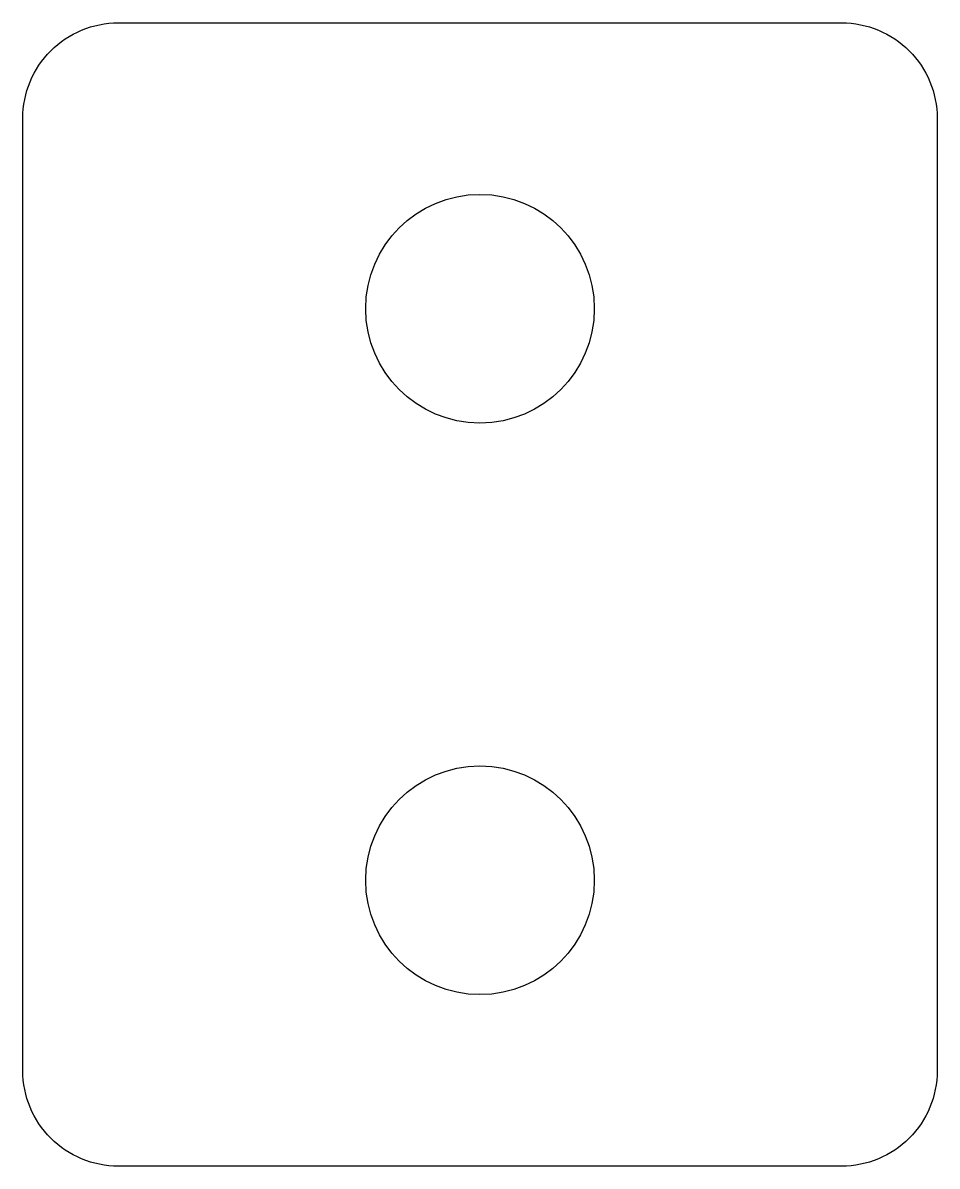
# Model space of a CAD drawing. Header units: millimetres. Extents: x -115.2 to -91.2, y 45 to 75.
import ezdxf

# ---------------------------------------------------------------- set-up
doc = ezdxf.new("R2010")
doc.units = ezdxf.units.MM
doc.layers.get('0').update_dxf_attribs({"linetype": 'CONTINUOUS'})

msp = doc.modelspace()

# ---------------------------------------------------------------- linework, layer by layer
msp.add_lwpolyline([(-112.7, 45, -0.414214), (-115.2, 47.5), (-115.2, 72.5, -0.414214), (-112.7, 75), (-93.7, 75, -0.414214), (-91.2, 72.5), (-91.2, 47.5, -0.414214), (-93.7, 45)], format="xyb", close=True)
for centre in [(-103.2, 67.5), (-103.2, 52.5)]:
    msp.add_circle(centre, 3)

doc.saveas('drawing.dxf')
